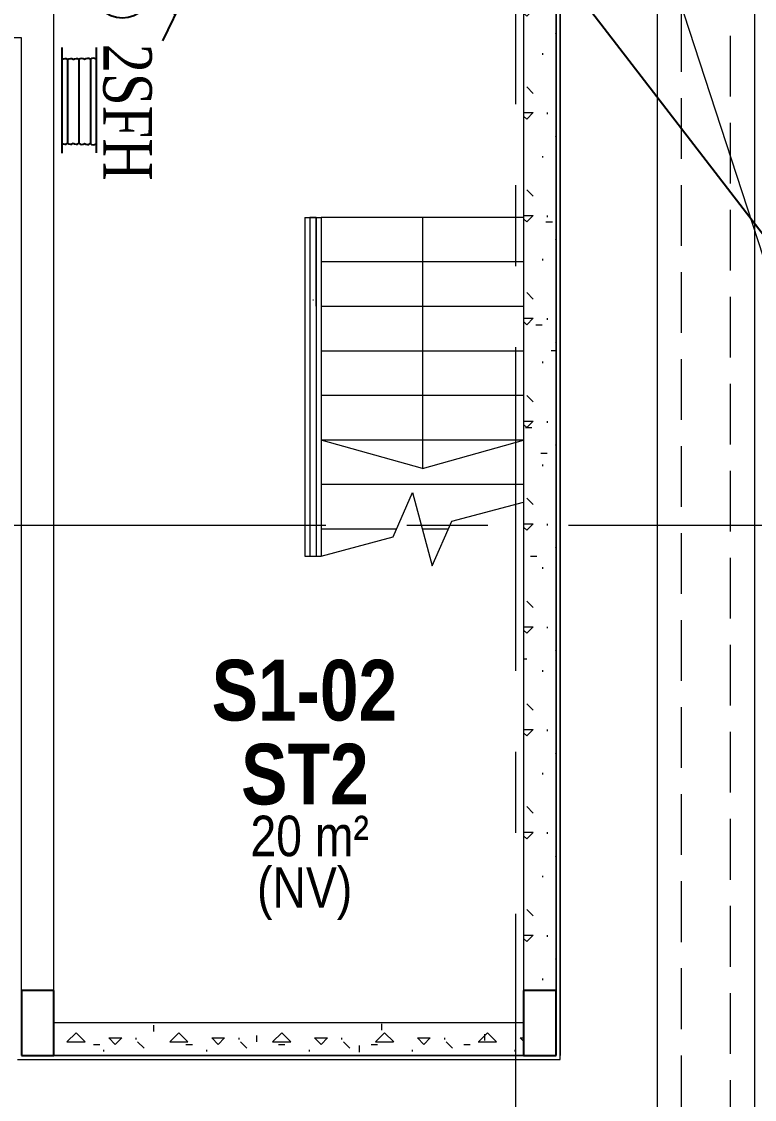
# Model space of a CAD drawing. Header units: millimetres. Extents: x -282761 to 137668, y -273845 to 94451.
# Drawn here: x 10971 to 15496, y -57172 to -50515 of the extents above; entities that cross this region are included whole.
import ezdxf
from ezdxf import colors
from ezdxf.entities.mleader import LeaderData, LeaderLine
from ezdxf.math import Vec2, Vec3

# ---------------------------------------------------------------- set-up
doc = ezdxf.new("R2010")
doc.units = ezdxf.units.MM
doc.linetypes.add('BLK_2 - 1ST__2ND_STOREY_PLAN-archi clean_11 SEPT 2024$0$IDA - Grid Line', pattern=[3500, 2000, -500, 500, -500])
doc.linetypes.add('BLK_2 - 1ST__2ND_STOREY_PLAN-archi clean_11 SEPT 2024$0$IDA - Hidden 065', pattern=[537.5, 375, -162.5])
for name, color, linetype in [('ANNOTATION', 7, 'Continuous'), ('M-_DRYRISER_E-', 6, 'Continuous'), ('M-_FIRE----_E-', 14, 'Continuous'), ('ROOMNAME', 7, 'Continuous')]:
    doc.layers.add(name, color=color, linetype=linetype)
for name, color, linetype, lineweight in [('BLK_2 - 1ST__2ND_STOREY_PLAN-archi clean_11 SEPT 2024$0$0-1', 8, 'Continuous', 5), ('BLK_2 - 1ST__2ND_STOREY_PLAN-archi clean_11 SEPT 2024$0$1599_DB_A_BLK2_HQ_R21- LINKVIEW_BLK2_1ST STOREY Toilet JOH$0$A-_HANR----_E3', 8, 'Continuous', 9), ('BLK_2 - 1ST__2ND_STOREY_PLAN-archi clean_11 SEPT 2024$0$1599_DB_A_BLK2_HQ_R21- LINKVIEW_BLK2_1ST STOREY Toilet JOH$0$A-_HANR----_E6', 8, 'Continuous', 9), ('BLK_2 - 1ST__2ND_STOREY_PLAN-archi clean_11 SEPT 2024$0$1599_DB_A_BLK2_HQ_R21- LINKVIEW_BLK2_1ST STOREY Toilet JOH$0$S-_COLN----_E', 8, 'Continuous', 9), ('BLK_2 - 1ST__2ND_STOREY_PLAN-archi clean_11 SEPT 2024$0$1599_DB_A_BLK2_HQ_R21- LINKVIEW_BLK2_1ST STOREY Toilet JOH$0$S-_COLN----_E-1', 8, 'Continuous', 25), ('BLK_2 - 1ST__2ND_STOREY_PLAN-archi clean_11 SEPT 2024$0$_CATCHMENT_DRAIN', 8, 'Continuous', 0), ('BLK_2 - 1ST__2ND_STOREY_PLAN-archi clean_11 SEPT 2024$0$_CATCHMENT_DRAIN_HD', 8, 'BLK_2 - 1ST__2ND_STOREY_PLAN-archi clean_11 SEPT 2024$0$IDA - Hidden 065', 0), ('BLK_2 - 1ST__2ND_STOREY_PLAN-archi clean_11 SEPT 2024$0$A-_ANOTTEXT_T-1', 8, 'Continuous', 9), ('BLK_2 - 1ST__2ND_STOREY_PLAN-archi clean_11 SEPT 2024$0$A-_FLOR----_E', 8, 'Continuous', 9), ('BLK_2 - 1ST__2ND_STOREY_PLAN-archi clean_11 SEPT 2024$0$A-_HANR----_E1-1', 8, 'Continuous', 9), ('BLK_2 - 1ST__2ND_STOREY_PLAN-archi clean_11 SEPT 2024$0$A-_HANR----_E3', 8, 'Continuous', 9), ('BLK_2 - 1ST__2ND_STOREY_PLAN-archi clean_11 SEPT 2024$0$A-_HANR----_E6', 8, 'Continuous', 9), ('BLK_2 - 1ST__2ND_STOREY_PLAN-archi clean_11 SEPT 2024$0$A-_HANR----_E6-1', 8, 'Continuous', 9), ('BLK_2 - 1ST__2ND_STOREY_PLAN-archi clean_11 SEPT 2024$0$A-_WALL----_E', 8, 'Continuous', 9), ('BLK_2 - 1ST__2ND_STOREY_PLAN-archi clean_11 SEPT 2024$0$A-_WALL----_E-1', 8, 'Continuous', 18), ('BLK_2 - 1ST__2ND_STOREY_PLAN-archi clean_11 SEPT 2024$0$A-_WALL----_H-1', 8, 'Continuous', 9), ('BLK_2 - 1ST__2ND_STOREY_PLAN-archi clean_11 SEPT 2024$0$A-_WALLPRTN_E-1', 8, 'Continuous', 18), ('BLK_2 - 1ST__2ND_STOREY_PLAN-archi clean_11 SEPT 2024$0$S-_ANOTGRID_E-1', 8, 'BLK_2 - 1ST__2ND_STOREY_PLAN-archi clean_11 SEPT 2024$0$IDA - Grid Line', 9), ('BLK_2 - 1ST__2ND_STOREY_PLAN-archi clean_11 SEPT 2024$0$S-_COLN----_E-1', 8, 'Continuous', 25), ('BLK_2 - 1ST__2ND_STOREY_PLAN-archi clean_11 SEPT 2024$0$S-_COLN----_E-2', 8, 'Continuous', 9), ('BLK_2 - 1ST__2ND_STOREY_PLAN-archi clean_11 SEPT 2024$0$S-_COLN----_E-3', 8, 'Continuous', 9), ('BLK_2 - 1ST__2ND_STOREY_PLAN-archi clean_11 SEPT 2024$0$S-_STRC----_A', 8, 'Continuous', 9), ('BLK_2 - 1ST__2ND_STOREY_PLAN-archi clean_11 SEPT 2024$0$S-_STRC----_E', 8, 'Continuous', 9)]:
    doc.layers.add(name, color=color, linetype=linetype, lineweight=lineweight)
doc.styles.add('BLK_2 - 1ST__2ND_STOREY_PLAN_12  JUNE 2024$0$Arial Narrow_2', font='ARIALN.TTF', dxfattribs={"height": 500})
doc.styles.add('BLK_2 - 1ST__2ND_STOREY_PLAN_12  JUNE 2024$0$Arial Narrow_B_2', font='ARIALNB.TTF', dxfattribs={"height": 500})
doc.styles.get("Standard").update_dxf_attribs({"font": 'arial.ttf'})
doc.styles.add('TIME', font='times.ttf', dxfattribs={"width": 0.8})
doc.dimstyles.new('ROOM', dxfattribs={"dimscale": 1000, "dimtxt": 0.18, "dimasz": 0.18, "dimexe": 0.18, "dimexo": 0.0625, "dimgap": 0.09, "dimtad": 0, "dimtih": 1, "dimtoh": 1, "dimdec": 0, "dimzin": 0, "dimdsep": 46, "dimtxsty": 'Standard', "dimblk": 'OBLIQUE', "dimcen": 0.09, "dimadec": 0, "dimazin": 0, "dimtfac": 1, "dimtdec": 0, "dimtofl": 0, "dimtmove": 0, "dimatfit": 3, "dimldrblk": 'DOT', "dimfxl": 1, "dimtolj": 1, "dimtzin": 0, "dimarcsym": 0})
pattern_1 = [(0, (0, 0), (635, 635), [79.375, -555.625]), (90, (0, 0), (-635, 635), [79.375, -555.625]), (135, (79.38, 0), (-635.0003, 0), [112.253, -785.772]), (0, (79.4, 357.2), (635, 635), [79.375, -555.625]), (45, (119.06, 317.5), (0, 635.0003), [56.127, -841.899]), (135, (119.06, 317.5), (-635.0003, 0), [56.127, -841.899]), (0, (317.5, 515.94), (635, 635), [112.253, -522.747]), (45, (317.5, 515.94), (0, 635.0003), [79.375, -818.651]), (135, (429.75, 515.94), (-635.0003, 0), [79.375, -818.651]), (90, (436.56, 158.75), (-635, 635), [79.375, -555.625]), (45, (436.56, 158.75), (0, 635.0003), [56.127, -841.899]), (135, (476.25, 198.44), (-635.0003, 0), [56.127, -841.899]), (0, (79.4, 158.75), (635, 635), [39.687, -531.812]), (0, (555.6, 317.5), (635, 635), [39.687, -531.812]), (90, (357.2, 396.9), (-635, 635), [39.687, -531.812]), (135, (436.56, 39.7), (-635.0003, 0), [56.127, -841.899]), (135, (158.75, 476.25), (-635.0003, 0), [56.127, -841.899]), (45, (297.66, 208.36), (0, 635.0003), [56.127, -841.899]), (90, (218.3, 79.4), (-635, 635), [9.922, -625.078]), (90, (248.05, 347.27), (-635, 635), [9.922, -625.078]), (90, (545.7, 456.4), (-635, 635), [9.922, -625.078]), (90, (555.6, 119.06), (-635, 635), [9.922, -625.078])]

# ---------------------------------------------------------------- blocks, each defined once
blk = doc.blocks.new('DR')
at = {"layer": 'M-_DRYRISER_E-'}
for p, q in [((0, -591.9), (0, -820.1)), ((-228.1, -820.1), (228.1, -820.1))]:
    blk.add_line(p, q, dxfattribs=at)
for centre, radius in [((0, 0), 136.1), ((0, -363.8), 228.1)]:
    blk.add_circle(centre, radius, dxfattribs=at)
blk = doc.blocks.new('2SFH')
for p, q in [((-60515.9, -53977.6), (-59701.4, -53977.6)), ((-60424.2, -54021.3), (-59773.1, -54021.3)), ((-60421.6, -54108.9), (-59775.7, -54108.9)), ((-60514.8, -54240.3), (-59700.3, -54240.3)), ((-60421.6, -54196.5), (-59775.7, -54196.5))]:
    blk.add_line(p, q)
for centre, start, end in [((-60398.7, -53998.7), 141.73316, 221.64157), ((-59798.6, -53998.7), 318.35843, 38.26684), ((-60397.4, -54042.5), 141.73316, 221.64157), ((-60396.1, -54086.2), 141.73316, 221.64157), ((-59801.2, -54086.2), 318.35843, 38.26684), ((-59799.9, -54042.5), 318.35843, 38.26684), ((-60394.8, -54130), 141.73316, 221.64157), ((-60394.8, -54173.8), 141.73316, 221.64157), ((-59802.5, -54130), 318.35843, 38.26684), ((-59802.5, -54173.8), 318.35843, 38.26684), ((-60394.8, -54217.6), 141.73316, 221.64157), ((-59802.5, -54217.6), 318.35843, 38.26684)]:
    blk.add_arc(centre, 34.1, start, end)
at = {"style": 'TIME', "width": 0.8}
blk.add_text('2SFH', height=375, dxfattribs=at).set_placement((-60545.1, -53920.9))
blk = doc.blocks.new('_Dot')
at = {"color": 0, "linetype": 'ByBlock', "lineweight": -2}
blk.add_line((-0.5, 0), (-1, 0), dxfattribs=at)
at = {"color": 0, "linetype": 'ByBlock', "const_width": 0.5}
blk.add_lwpolyline([(-0.25, 0, 1), (0.25, 0, 1)], format="xyb", close=True, dxfattribs=at)
blk = doc.blocks.new('_Oblique')
at = {"color": 0, "linetype": 'ByBlock', "lineweight": -2}
blk.add_line((-0.5, -0.5), (0.5, 0.5), dxfattribs=at)
blk = doc.blocks.new('BLK_2 - 1ST__2ND_STOREY_PLAN-archi clean_11 SEPT 2024$0$Railing - Railing-4034305-BLK 2 1ST STOREY PLAN')
at = {"layer": 'BLK_2 - 1ST__2ND_STOREY_PLAN-archi clean_11 SEPT 2024$0$A-_HANR----_E3'}
for p, q in [((12720.7, -51724.7), (12820.7, -51724.7)), ((12720.7, -51724.7), (12720.7, -53817.1)), ((12755.7, -51724.7), (12785.7, -51724.7)), ((12755.7, -51724.7), (12785.7, -51724.7)), ((12820.7, -51724.7), (12820.7, -53817.1)), ((12720.7, -53817.1), (12820.7, -53817.1)), ((12755.7, -53817.1), (12785.7, -53817.1)), ((12755.7, -53817.1), (12785.7, -53817.1)), ((12755.7, -53817.1), (12785.7, -53817.1)), ((12755.7, -53817.1), (12785.7, -53817.1)), ((12755.7, -53817.1), (12785.7, -53817.1))]:
    blk.add_line(p, q, dxfattribs=at)
blk = doc.blocks.new('BLK_2 - 1ST__2ND_STOREY_PLAN-archi clean_11 SEPT 2024$0$Top Rail Type - Top Rail_Internal_-4034306-BLK 2 1ST STOREY PLAN')
at = {"layer": 'BLK_2 - 1ST__2ND_STOREY_PLAN-archi clean_11 SEPT 2024$0$A-_HANR----_E6'}
for p, q in [((12750.7, -51724.7), (12750.7, -52272.6)), ((12790.7, -52272.6), (12790.7, -51724.7)), ((12772.8, -52235.6), (12768.6, -52235.6))]:
    blk.add_line(p, q, dxfattribs=at)
at = {"layer": 'BLK_2 - 1ST__2ND_STOREY_PLAN-archi clean_11 SEPT 2024$0$A-_HANR----_E6', "flags": 128}
for points in [[(12753.4, -51724.7), (12756.6, -51724.7), (12760.7, -51724.7), (12765.5, -51724.7), (12770.7, -51724.7), (12775.9, -51724.7), (12780.7, -51724.7), (12784.9, -51724.7), (12788, -51724.7)], [(12788, -51724.7), (12784.9, -51724.7), (12780.7, -51724.7), (12775.9, -51724.7), (12770.7, -51724.7), (12765.5, -51724.7), (12760.7, -51724.7), (12756.6, -51724.7), (12753.4, -51724.7)]]:
    blk.add_lwpolyline(points, dxfattribs=at)
blk = doc.blocks.new('BLK_2 - 1ST__2ND_STOREY_PLAN-archi clean_11 SEPT 2024$0$Top Rail Type - Top Rail_Internal_-V3-BLK 2 1ST STOREY PLAN')
at = {"layer": 'BLK_2 - 1ST__2ND_STOREY_PLAN-archi clean_11 SEPT 2024$0$A-_HANR----_E6'}
for p, q in [((12790.7, -51724.7), (12750.7, -51724.7)), ((12750.7, -51724.7), (12750.7, -53817.1)), ((12790.7, -51724.7), (12790.7, -53817.1)), ((12750.7, -53817.1), (12790.7, -53817.1))]:
    blk.add_line(p, q, dxfattribs=at)
blk = doc.blocks.new('BLK_2 - 1ST__2ND_STOREY_PLAN-archi clean_11 SEPT 2024$0$IDA - Rectangle Column - 200W X 400D-V8-BLK 2 1ST STOREY PLAN')
at = {"layer": 'BLK_2 - 1ST__2ND_STOREY_PLAN-archi clean_11 SEPT 2024$0$S-_COLN----_E-2'}
h = blk.add_hatch(dxfattribs=at)
h.set_pattern_fill('FP_12', color=256, style=0, pattern_type=2)
h.set_pattern_definition([(50, (120236.4, 99427.4), (1821.84, -159.39), [190.5, -2095.5]), (355, (120236.4, 99427.4), (-352.428, 1910.567), [152.4, -1676.4]), (100.451, (120388.2, 99414.1), (1469.426, 1751.166), [161.9, -1780.9]), (46.184, (120236.4, 99935.4), (2710.79, -420.428), [285.75, -3143.25]), (96.636, (120462.3, 99900.3), (2374.026, 2474.276), [242.85, -2671.35]), (351.184, (120236.4, 99935.4), (2374.05, 2474.253), [228.6, -2514.6]), (21, (120490.4, 99808.4), (1516.144, -1022.652), [190.5, -2095.5]), (326, (120490.4, 99808.4), (618.02, 1841.88), [152.4, -1676.4]), (71.451, (120616.7, 99723.2), (2134.171, 819.212), [161.9, -1780.9]), (37.5, (120236.4, 99427.4), (30.886, 845.5504), [83.82, -1572.26, 83.82, -1617.98, -1682.75]), (37.5, (120236.4, 99427.4), (30.886, 845.5504), [-3357.88, 83.82, -1598.93]), (7.5, (120236.4, 99427.4), (668.1966, 1001.806), [83.82, -886.46, 83.82, -1534.16, -641.35]), (7.5, (120236.4, 99427.4), (668.1966, 1001.806), [-2588.26, 83.82, -557.53]), (327.5, (119669.95, 99427.4), (1355.9093, -57.2896), [83.82, -551.18, 83.82, -1897.38, -2628.9]), (327.5, (119669.95, 99427.4), (1355.9093, -57.2896), [-2616.2, 83.82, -2545.08]), (317.5, (119416, 99427.4), (1481.293, 254.266), [83.82, -741.68, 83.82, -1231.9, -1866.9]), (317.5, (119416, 99427.4), (1481.293, 254.266), [-2141.22, 83.82, -1783.08])])
h.paths.add_polyline_path([(100, -200), (100, 200), (-100, 200), (-100, -200)])
at = {"layer": 'BLK_2 - 1ST__2ND_STOREY_PLAN-archi clean_11 SEPT 2024$0$S-_COLN----_E-1'}
for p, q in [((100, 200), (-100, 200)), ((-100, 200), (-100, -200)), ((100, -200), (100, 200)), ((-100, -200), (100, -200))]:
    blk.add_line(p, q, dxfattribs=at)
blk = doc.blocks.new('BLK_2 - 1ST__2ND_STOREY_PLAN-archi clean_11 SEPT 2024$0$IDA - Rectangle Column - 200W X 400D-V9-BLK 2 1ST STOREY PLAN')
at = {"layer": 'BLK_2 - 1ST__2ND_STOREY_PLAN-archi clean_11 SEPT 2024$0$S-_COLN----_E-1'}
for p, q in [((100, 200), (-100, 200)), ((-100, 200), (-100, -200)), ((100, -200), (100, 200)), ((-100, -200), (100, -200))]:
    blk.add_line(p, q, dxfattribs=at)
blk = doc.blocks.new('BLK_2 - 1ST__2ND_STOREY_PLAN-archi clean_11 SEPT 2024$0$1599_DB_A_BLK2_HQ_R21_rvt-1-BLK 2 1ST STOREY PLAN')
at = {"layer": 'BLK_2 - 1ST__2ND_STOREY_PLAN-archi clean_11 SEPT 2024$0$A-_WALL----_H-1'}
h = blk.add_hatch(dxfattribs=at)
h.set_pattern_fill('FP_4', color=256, style=0, pattern_type=2)
h.set_pattern_definition(pattern_1)
h.paths.add_polyline_path([(-117236.4, -99227.4), (-117036.4, -99227.4), (-117036.4, -92142.4), (-117236.4, -92142.4), (-117236.4, -98125.6)])
h = blk.add_hatch(dxfattribs=at)
h.set_pattern_fill('FP_4', color=256, style=0, pattern_type=2)
h.set_pattern_definition(pattern_1)
h.paths.add_polyline_path([(-117236.4, -99627.4), (-117236.4, -99427.4), (-120136.4, -99427.4), (-120136.4, -99627.4), (-118936.4, -99627.4)])
at = {"layer": 'BLK_2 - 1ST__2ND_STOREY_PLAN-archi clean_11 SEPT 2024$0$A-_FLOR----_E'}
for p, q in [((-117011.4, -91942.4), (-117011.4, -99627.4)), ((-117036.4, -99627.4), (-117036.4, -92142.4)), ((-120336.4, -97162.4), (-120336.4, -93342.4)), ((-120336.4, -99502.4), (-120336.4, -97162.4)), ((-117036.4, -99627.4), (-120336.4, -99627.4)), ((-120336.4, -99627.4), (-117236.4, -99627.4)), ((-117236.4, -99627.4), (-117036.4, -99627.4))]:
    blk.add_line(p, q, dxfattribs=at)
at = {"layer": 'BLK_2 - 1ST__2ND_STOREY_PLAN-archi clean_11 SEPT 2024$0$A-_WALL----_E'}
for p, q in [((-117036.4, -92142.4), (-117036.4, -99627.4)), ((-117236.4, -99627.4), (-120336.4, -99627.4)), ((-117036.4, -99627.4), (-117236.4, -99627.4))]:
    blk.add_line(p, q, dxfattribs=at)
at = {"layer": 'BLK_2 - 1ST__2ND_STOREY_PLAN-archi clean_11 SEPT 2024$0$A-_WALL----_E-1'}
for p, q in [((-117236.4, -92142.4), (-117236.4, -99427.4)), ((-117011.4, -99652.4), (-117011.4, -92142.4)), ((-117236.4, -99427.4), (-120136.4, -99427.4)), ((-120361.4, -99652.4), (-117236.4, -99652.4)), ((-117236.4, -99652.4), (-117036.4, -99652.4)), ((-117036.4, -99652.4), (-117011.4, -99652.4))]:
    blk.add_line(p, q, dxfattribs=at)
at = {"layer": 'BLK_2 - 1ST__2ND_STOREY_PLAN-archi clean_11 SEPT 2024$0$A-_WALLPRTN_E-1'}
for p, q in [((-120136.4, -99427.4), (-120136.4, -92142.4)), ((-120336.4, -97162.4), (-120336.4, -93342.4)), ((-120336.4, -99427.4), (-120336.4, -97162.4))]:
    blk.add_line(p, q, dxfattribs=at)
at = {"layer": 'BLK_2 - 1ST__2ND_STOREY_PLAN-archi clean_11 SEPT 2024$0$S-_STRC----_A'}
for p, q in [((-117861.4, -94452.4), (-117861.4, -94727.4)), ((-117861.4, -94727.4), (-117861.4, -95002.4)), ((-117861.4, -95002.4), (-117861.4, -95277.4)), ((-117861.4, -95277.4), (-117861.4, -95552.4)), ((-117861.4, -95552.4), (-117861.4, -95827.4)), ((-117861.4, -96002.4), (-118486.4, -95827.4)), ((-117861.4, -95827.4), (-117861.4, -96002.4)), ((-117861.4, -96002.4), (-117236.4, -95827.4))]:
    blk.add_line(p, q, dxfattribs=at)
at = {"layer": 'BLK_2 - 1ST__2ND_STOREY_PLAN-archi clean_11 SEPT 2024$0$S-_STRC----_E'}
for p, q in [((-117236.4, -94452.4), (-118486.4, -94452.4)), ((-118486.4, -94452.4), (-118486.4, -94727.4)), ((-117236.4, -94452.4), (-117236.4, -94727.4)), ((-118486.4, -94727.4), (-118486.4, -95002.4)), ((-117236.4, -94727.4), (-118486.4, -94727.4)), ((-117236.4, -94727.4), (-117236.4, -95002.4)), ((-118486.4, -95002.4), (-118486.4, -95277.4)), ((-117236.4, -95002.4), (-118486.4, -95002.4)), ((-117236.4, -95002.4), (-117236.4, -95277.4)), ((-118486.4, -95277.4), (-118486.4, -95552.4)), ((-117236.4, -95277.4), (-118486.4, -95277.4)), ((-117236.4, -95277.4), (-117236.4, -95552.4)), ((-118486.4, -95552.4), (-118486.4, -95827.4)), ((-117236.4, -95552.4), (-118486.4, -95552.4)), ((-117236.4, -95552.4), (-117236.4, -95827.4)), ((-118486.4, -95827.4), (-118486.4, -96102.4)), ((-117236.4, -95827.4), (-118486.4, -95827.4)), ((-117236.4, -95827.4), (-117236.4, -96102.4)), ((-118486.4, -96102.4), (-118486.4, -96377.4)), ((-117236.4, -96102.4), (-118486.4, -96102.4)), ((-117236.4, -96102.4), (-117236.4, -96209.9)), ((-118042.5, -96425.9), (-117922, -96151)), ((-117922, -96151), (-117800.7, -96603.8)), ((-117680.3, -96328.8), (-117236.4, -96209.9)), ((-117800.7, -96603.8), (-117680.3, -96328.8)), ((-118486.4, -96377.4), (-118486.4, -96544.8)), ((-118021.2, -96377.4), (-118486.4, -96377.4)), ((-117701.5, -96377.4), (-117861.4, -96377.4)), ((-118486.4, -96544.8), (-118042.5, -96425.9))]:
    blk.add_line(p, q, dxfattribs=at)
at = {"layer": 'BLK_2 - 1ST__2ND_STOREY_PLAN-archi clean_11 SEPT 2024$0$A-_HANR----_E1-1'}
blk.add_blockref('BLK_2 - 1ST__2ND_STOREY_PLAN-archi clean_11 SEPT 2024$0$Railing - Railing-4034305-BLK 2 1ST STOREY PLAN', (-131307.1, -42727.7), dxfattribs=at)
at = {"layer": 'BLK_2 - 1ST__2ND_STOREY_PLAN-archi clean_11 SEPT 2024$0$A-_HANR----_E6-1'}
for name in ['BLK_2 - 1ST__2ND_STOREY_PLAN-archi clean_11 SEPT 2024$0$Top Rail Type - Top Rail_Internal_-4034306-BLK 2 1ST STOREY PLAN', 'BLK_2 - 1ST__2ND_STOREY_PLAN-archi clean_11 SEPT 2024$0$Top Rail Type - Top Rail_Internal_-V3-BLK 2 1ST STOREY PLAN']:
    blk.add_blockref(name, (-131307.1, -42727.7), dxfattribs=at)
at = {"layer": 'BLK_2 - 1ST__2ND_STOREY_PLAN-archi clean_11 SEPT 2024$0$S-_COLN----_E-3'}
for name, p in [('BLK_2 - 1ST__2ND_STOREY_PLAN-archi clean_11 SEPT 2024$0$IDA - Rectangle Column - 200W X 400D-V8-BLK 2 1ST STOREY PLAN', (-120236.4, -99427.4)), ('BLK_2 - 1ST__2ND_STOREY_PLAN-archi clean_11 SEPT 2024$0$IDA - Rectangle Column - 200W X 400D-V9-BLK 2 1ST STOREY PLAN', (-117136.4, -99427.4))]:
    blk.add_blockref(name, p, dxfattribs=at)
blk = doc.blocks.new('BLK_2 - 1ST__2ND_STOREY_PLAN-archi clean_11 SEPT 2024$0$1599_DB_A_BLK2_HQ_R21- LINKVIEW_BLK2_1ST STOREY Toilet JOH$0$IDA - Rectangle Column - 200W X 400D-V6-LINKVIEW_BLK2_1ST STOREY')
at = {"layer": 'BLK_2 - 1ST__2ND_STOREY_PLAN-archi clean_11 SEPT 2024$0$1599_DB_A_BLK2_HQ_R21- LINKVIEW_BLK2_1ST STOREY Toilet JOH$0$S-_COLN----_E'}
h = blk.add_hatch(dxfattribs=at)
h.set_pattern_fill('FP_10', color=256, style=0, pattern_type=2)
h.set_pattern_definition([(50, (-11070.7, 56699.7), (1821.84, -159.39), [190.5, -2095.5]), (355, (-11070.7, 56699.7), (-352.43, 1910.57), [152.4, -1676.4]), (100.451, (-10918.9, 56686.4), (1469.426, 1751.166), [161.9, -1780.9]), (46.184, (-11070.7, 57207.7), (2710.79, -420.43), [285.75, -3143.25]), (96.636, (-10844.8, 57172.6), (2374.03, 2474.28), [242.85, -2671.35]), (351.184, (-11070.7, 57207.7), (2374.05, 2474.25), [228.6, -2514.6]), (21, (-10816.7, 57080.7), (1516.143, -1022.652), [190.5, -2095.5]), (326, (-10816.7, 57080.7), (618.02, 1841.88), [152.4, -1676.4]), (71.451, (-10690.4, 56995.4), (2134.17, 819.21), [161.9, -1780.9]), (37.5, (-11070.7, 56699.66), (30.886, 845.5504), [83.82, -1572.26, 83.82, -1617.98, -1682.75]), (37.5, (-11070.7, 56699.66), (30.886, 845.5504), [-3357.88, 83.82, -1598.93]), (7.5, (-11070.7, 56699.7), (668.197, 1001.806), [83.82, -886.46, 83.82, -1534.16, -641.35]), (7.5, (-11070.7, 56699.7), (668.197, 1001.806), [-2588.26, 83.82, -557.53]), (327.5, (-11637.1, 56699.66), (1355.909, -57.2896), [83.82, -551.18, 83.82, -1897.38, -2628.9]), (327.5, (-11637.1, 56699.66), (1355.909, -57.2896), [-2616.2, 83.82, -2545.08]), (317.5, (-11891.1, 56699.7), (1481.293, 254.266), [83.82, -741.68, 83.82, -1231.9, -1866.9]), (317.5, (-11891.1, 56699.7), (1481.293, 254.266), [-2141.22, 83.82, -1783.08])])
h.paths.add_polyline_path([(100, -200), (100, 200), (-100, 200), (-100, -200)], flags=0)
at = {"layer": 'BLK_2 - 1ST__2ND_STOREY_PLAN-archi clean_11 SEPT 2024$0$1599_DB_A_BLK2_HQ_R21- LINKVIEW_BLK2_1ST STOREY Toilet JOH$0$S-_COLN----_E-1'}
for p, q in [((100, 200), (-100, 200)), ((-100, 200), (-100, -200)), ((100, -200), (100, 200)), ((-100, -200), (100, -200))]:
    blk.add_line(p, q, dxfattribs=at)
blk = doc.blocks.new('BLK_2 - 1ST__2ND_STOREY_PLAN-archi clean_11 SEPT 2024$0$1599_DB_A_BLK2_HQ_R21- LINKVIEW_BLK2_1ST STOREY Toilet JOH$0$Top Rail Type - Top Rail_Internal_-V1-LINKVIEW_BLK2_1ST STOREY')
at = {"layer": 'BLK_2 - 1ST__2ND_STOREY_PLAN-archi clean_11 SEPT 2024$0$1599_DB_A_BLK2_HQ_R21- LINKVIEW_BLK2_1ST STOREY Toilet JOH$0$A-_HANR----_E6'}
for p, q in [((12750.7, -51724.7), (12750.7, -53817.1)), ((12790, -51724.7), (12751.4, -51724.7)), ((12790.7, -51724.7), (12790.7, -53817.1)), ((12750.7, -53817.1), (12790.7, -53817.1))]:
    blk.add_line(p, q, dxfattribs=at)
blk = doc.blocks.new('BLK_2 - 1ST__2ND_STOREY_PLAN-archi clean_11 SEPT 2024$0$1599_DB_A_BLK2_HQ_R21- LINKVIEW_BLK2_1ST STOREY Toilet JOH$0$Top Rail Type - Top Rail_Internal_-4034306-LINKVIEW_BLK2_1ST STOREY')
at = {"layer": 'BLK_2 - 1ST__2ND_STOREY_PLAN-archi clean_11 SEPT 2024$0$1599_DB_A_BLK2_HQ_R21- LINKVIEW_BLK2_1ST STOREY Toilet JOH$0$A-_HANR----_E6'}
for p, q in [((12750.7, -51724.7), (12750.7, -52272.6)), ((12790.7, -52272.6), (12790.7, -51724.7)), ((12772.8, -52235.6), (12768.6, -52235.6))]:
    blk.add_line(p, q, dxfattribs=at)
blk = doc.blocks.new('BLK_2 - 1ST__2ND_STOREY_PLAN-archi clean_11 SEPT 2024$0$1599_DB_A_BLK2_HQ_R21- LINKVIEW_BLK2_1ST STOREY Toilet JOH$0$Railing - Railing-4034305-LINKVIEW_BLK2_1ST STOREY')
at = {"layer": 'BLK_2 - 1ST__2ND_STOREY_PLAN-archi clean_11 SEPT 2024$0$1599_DB_A_BLK2_HQ_R21- LINKVIEW_BLK2_1ST STOREY Toilet JOH$0$A-_HANR----_E3'}
for p, q in [((12720.7, -51724.7), (12750.7, -51724.7)), ((12720.7, -51724.7), (12720.7, -53817.1)), ((12790.7, -51724.7), (12820.7, -51724.7)), ((12820.7, -51724.7), (12820.7, -53817.1)), ((12720.7, -53817.1), (12750.7, -53817.1)), ((12790.7, -53817.1), (12820.7, -53817.1))]:
    blk.add_line(p, q, dxfattribs=at)
blk = doc.blocks.new('BLK_2 - 1ST__2ND_STOREY_PLAN-archi clean_11 SEPT 2024')
at = {"layer": 'BLK_2 - 1ST__2ND_STOREY_PLAN-archi clean_11 SEPT 2024$0$1599_DB_A_BLK2_HQ_R21- LINKVIEW_BLK2_1ST STOREY Toilet JOH$0$S-_COLN----_E'}
h = blk.add_hatch(dxfattribs=at)
h.set_pattern_fill('FP_3', color=256, style=0, pattern_type=2)
h.set_pattern_definition([(0, (-131307.1, -42727.7), (635, 635), [79.375, -555.625]), (90, (-131307.1, -42727.7), (-635, 635), [79.375, -555.625]), (135, (-131227.7, -42727.7), (-635.0003, 0), [112.253, -785.772]), (0, (-131227.7, -42370.5), (635, 635), [79.375, -555.625]), (45, (-131188, -42410.2), (0, 635.0003), [56.127, -841.899]), (135, (-131188, -42410.2), (-635.0003, 0), [56.127, -841.899]), (0, (-130989.6, -42211.8), (635, 635), [112.253, -522.747]), (45, (-130989.6, -42211.8), (0, 635.0003), [79.375, -818.651]), (135, (-130877.33, -42211.8), (-635.0003, 0), [79.375, -818.651]), (90, (-130870.5, -42568.96), (-635, 635), [79.375, -555.625]), (45, (-130870.5, -42568.96), (0, 635.0003), [56.127, -841.899]), (135, (-130830.83, -42529.3), (-635.0003, 0), [56.127, -841.899]), (0, (-131227.7, -42568.96), (635, 635), [39.687, -531.812]), (0, (-130751.46, -42410.2), (635, 635), [39.687, -531.812]), (90, (-130949.9, -42330.84), (-635, 635), [39.687, -531.813]), (135, (-130870.5, -42688.03), (-635.0003, 0), [56.127, -841.899]), (135, (-131148.33, -42251.46), (-635.0003, 0), [56.127, -841.899]), (45, (-131009.43, -42519.36), (0, 635.0003), [56.127, -841.899]), (90, (-131088.8, -42648.34), (-635, 635), [9.922, -625.078]), (90, (-131059.03, -42380.45), (-635, 635), [9.922, -625.078]), (90, (-130761.4, -42271.3), (-635, 635), [9.922, -625.078]), (90, (-130751.46, -42608.65), (-635, 635), [9.922, -625.078])])
h.paths.add_polyline_path([(-117923.9, -99627.4), (-117236.4, -99627.4), (-117236.4, -99427.4), (-120136.4, -99427.4), (-120136.4, -99627.4)], flags=0)
for p, q in [((-120136.4, -99227.4), (-120136.4, -91942.4)), ((-120336.4, -93342.4), (-122536.4, -93342.4)), ((-120336.4, -99227.4), (-120336.4, -93342.4)), ((-117236.4, -94452.4), (-118486.4, -94452.4)), ((-117861.4, -94452.4), (-117861.4, -94727.4)), ((-117236.4, -94727.4), (-118486.4, -94727.4)), ((-117861.4, -94727.4), (-117861.4, -95002.4)), ((-117236.4, -95002.4), (-118486.4, -95002.4)), ((-117861.4, -95002.4), (-117861.4, -95277.4)), ((-117236.4, -95277.4), (-118486.4, -95277.4)), ((-117861.4, -95277.4), (-117861.4, -95552.4)), ((-117236.4, -95552.4), (-118486.4, -95552.4)), ((-117861.4, -95552.4), (-117861.4, -95827.4)), ((-117861.4, -96002.4), (-118486.4, -95827.4)), ((-117236.4, -95827.4), (-118486.4, -95827.4)), ((-117861.4, -96002.4), (-117236.4, -95827.4)), ((-117861.4, -95827.4), (-117861.4, -96002.4)), ((-117236.4, -96102.4), (-118486.4, -96102.4)), ((-118042.5, -96425.9), (-117922, -96151)), ((-117922, -96151), (-117800.7, -96603.8)), ((-117680.3, -96328.8), (-117236.4, -96209.9)), ((-117800.7, -96603.8), (-117680.3, -96328.8)), ((-118021.2, -96377.4), (-118486.4, -96377.4)), ((-117701.5, -96377.4), (-117861.4, -96377.4)), ((-118486.4, -96544.8), (-118042.5, -96425.9)), ((-117236.4, -99427.4), (-120136.4, -99427.4)), ((-120336.4, -99652.4), (-117011.4, -99652.4)), ((-117236.4, -99627.4), (-120136.4, -99627.4))]:
    blk.add_line(p, q, dxfattribs=at)
at = {"layer": 'BLK_2 - 1ST__2ND_STOREY_PLAN-archi clean_11 SEPT 2024$0$_CATCHMENT_DRAIN'}
for p, q in [((-116411.4, -92642.4), (-116411.4, -100927.4)), ((-115811.4, -92642.4), (-115811.4, -101527.4))]:
    blk.add_line(p, q, dxfattribs=at)
at = {"layer": 'BLK_2 - 1ST__2ND_STOREY_PLAN-archi clean_11 SEPT 2024$0$_CATCHMENT_DRAIN_HD'}
blk.add_lwpolyline([(-116261.4, -101077.4), (-116261.4, -92792.4), (-115961.4, -92792.4), (-115961.4, -101377.4)], dxfattribs=at)
at = {"layer": 'BLK_2 - 1ST__2ND_STOREY_PLAN-archi clean_11 SEPT 2024$0$A-_ANOTTEXT_T-1'}
blk.add_line((-116644.1, -91972.8), (-115534, -95384.4), dxfattribs=at)
at = {"layer": 'BLK_2 - 1ST__2ND_STOREY_PLAN-archi clean_11 SEPT 2024$0$S-_ANOTGRID_E-1'}
for p, q in [((-117286.4, -28753), (-117286.4, -124071.4)), ((-141458.5, -96352.4), (-97513.5, -96352.4))]:
    blk.add_line(p, q, dxfattribs=at)
at = {"layer": 'BLK_2 - 1ST__2ND_STOREY_PLAN-archi clean_11 SEPT 2024$0$0-1'}
blk.add_blockref('BLK_2 - 1ST__2ND_STOREY_PLAN-archi clean_11 SEPT 2024$0$1599_DB_A_BLK2_HQ_R21_rvt-1-BLK 2 1ST STOREY PLAN', (0, 0), dxfattribs=at)
at = {"layer": 'BLK_2 - 1ST__2ND_STOREY_PLAN-archi clean_11 SEPT 2024$0$1599_DB_A_BLK2_HQ_R21- LINKVIEW_BLK2_1ST STOREY Toilet JOH$0$S-_COLN----_E'}
for name, p in [('BLK_2 - 1ST__2ND_STOREY_PLAN-archi clean_11 SEPT 2024$0$1599_DB_A_BLK2_HQ_R21- LINKVIEW_BLK2_1ST STOREY Toilet JOH$0$Railing - Railing-4034305-LINKVIEW_BLK2_1ST STOREY', (-131307.1, -42727.7)), ('BLK_2 - 1ST__2ND_STOREY_PLAN-archi clean_11 SEPT 2024$0$1599_DB_A_BLK2_HQ_R21- LINKVIEW_BLK2_1ST STOREY Toilet JOH$0$Top Rail Type - Top Rail_Internal_-V1-LINKVIEW_BLK2_1ST STOREY', (-131307.1, -42727.7)), ('BLK_2 - 1ST__2ND_STOREY_PLAN-archi clean_11 SEPT 2024$0$1599_DB_A_BLK2_HQ_R21- LINKVIEW_BLK2_1ST STOREY Toilet JOH$0$Top Rail Type - Top Rail_Internal_-4034306-LINKVIEW_BLK2_1ST STOREY', (-131307.1, -42727.7)), ('BLK_2 - 1ST__2ND_STOREY_PLAN-archi clean_11 SEPT 2024$0$1599_DB_A_BLK2_HQ_R21- LINKVIEW_BLK2_1ST STOREY Toilet JOH$0$IDA - Rectangle Column - 200W X 400D-V6-LINKVIEW_BLK2_1ST STOREY', (-120236.4, -99427.4))]:
    blk.add_blockref(name, p, dxfattribs=at)

msp = doc.modelspace()

# ---------------------------------------------------------------- block references
at = {"layer": 'BLK_2 - 1ST__2ND_STOREY_PLAN-archi clean_11 SEPT 2024$0$_CATCHMENT_DRAIN'}
msp.add_blockref('BLK_2 - 1ST__2ND_STOREY_PLAN-archi clean_11 SEPT 2024', (131307.1, 42727.7), dxfattribs=at)
at = {"layer": 'M-_DRYRISER_E-', "xscale": 0.8, "yscale": 0.8, "zscale": 0.8, "rotation": 64.27456125190669}
msp.add_blockref('DR', (11330.9, -50184.5), dxfattribs=at)
at = {"layer": 'M-_FIRE----_E-', "xscale": 0.8, "yscale": 0.8, "zscale": 0.8, "rotation": 270}
msp.add_blockref('2SFH', (54612.4, -99087.2), dxfattribs=at)

# ---------------------------------------------------------------- texts
at = {"layer": 'ROOMNAME', "attachment_point": 1}
for s, insert, char_height, width, style in [('S1-02', (12144.1, -54456.8), 375, 2193.272, 'BLK_2 - 1ST__2ND_STOREY_PLAN_12  JUNE 2024$0$Arial Narrow_B_2'), ('ST2', (12326.2, -54975.1), 375, 2193.272, 'BLK_2 - 1ST__2ND_STOREY_PLAN_12  JUNE 2024$0$Arial Narrow_B_2'), ('20 m²', (12383.7, -55419.6), 250, 1843.881, 'BLK_2 - 1ST__2ND_STOREY_PLAN_12  JUNE 2024$0$Arial Narrow_2'), ('(NV)', (12424.5, -55737.8), 250, 1843.881, 'BLK_2 - 1ST__2ND_STOREY_PLAN_12  JUNE 2024$0$Arial Narrow_2')]:
    msp.add_mtext(s, dxfattribs=dict(at, insert=insert, char_height=char_height, width=width, style=style))

# ---------------------------------------------------------------- leaders
at = {"layer": 'ANNOTATION'}
ml = msp.add_multileader_mtext('Standard', dxfattribs=at)
ml.set_content('%%C50 HR PIPE\\PT/A\\P\\PDR 2-2\\P%%C100 DR PIPE\\PF/A', color=256)
ml.set_leader_properties()
ml.build(insert=Vec2(0, 0))
ml.multileader.update_dxf_attribs({"arrow_head_size": 320, "scale": 80})
ctx = ml.context
ctx.base_point, ctx.scale, ctx.char_height, ctx.arrow_head_size, ctx.landing_gap_size, ctx.plane_origin = Vec3(16357.6, -52048), 80, 320, 320, 160, Vec3(16265, -55896.7)
notes = []
notes.append((ctx, [(0, (1, 1, 0), (15717.6, -52048), (1, 0), 640, [(1, [(13984.3, -50200.8), (13953.8, -49758.1)], 0, [])])]))
ctx.mtext.insert, ctx.mtext.flow_direction = Vec3(16517.6, -51885.3), 5
at = {"layer": 'ROOMNAME'}
msp.add_leader([(10223.3, -56078.9), (10223.3, -59301.7), (11005.2, -59301.7)], dimstyle='ROOM', override={"dimgap": 0.09, "dimtad": 0}, dxfattribs=at)
for ctx, leaders in notes:
    for number, flags, end, landing, length, lines in leaders:
        leader = LeaderData()
        leader.index, (leader.has_last_leader_line, leader.has_dogleg_vector, leader.attachment_direction) = number, flags
        leader.last_leader_point, leader.dogleg_vector, leader.dogleg_length = Vec3(end), Vec3(landing), length
        for number, points, colour, breaks in lines:
            line = LeaderLine()
            line.index, line.vertices, line.color, line.breaks = number, Vec3.list(points), colors.encode_raw_color(colour), breaks
            leader.lines.append(line)
        ctx.leaders.append(leader)

doc.saveas('drawing.dxf')
